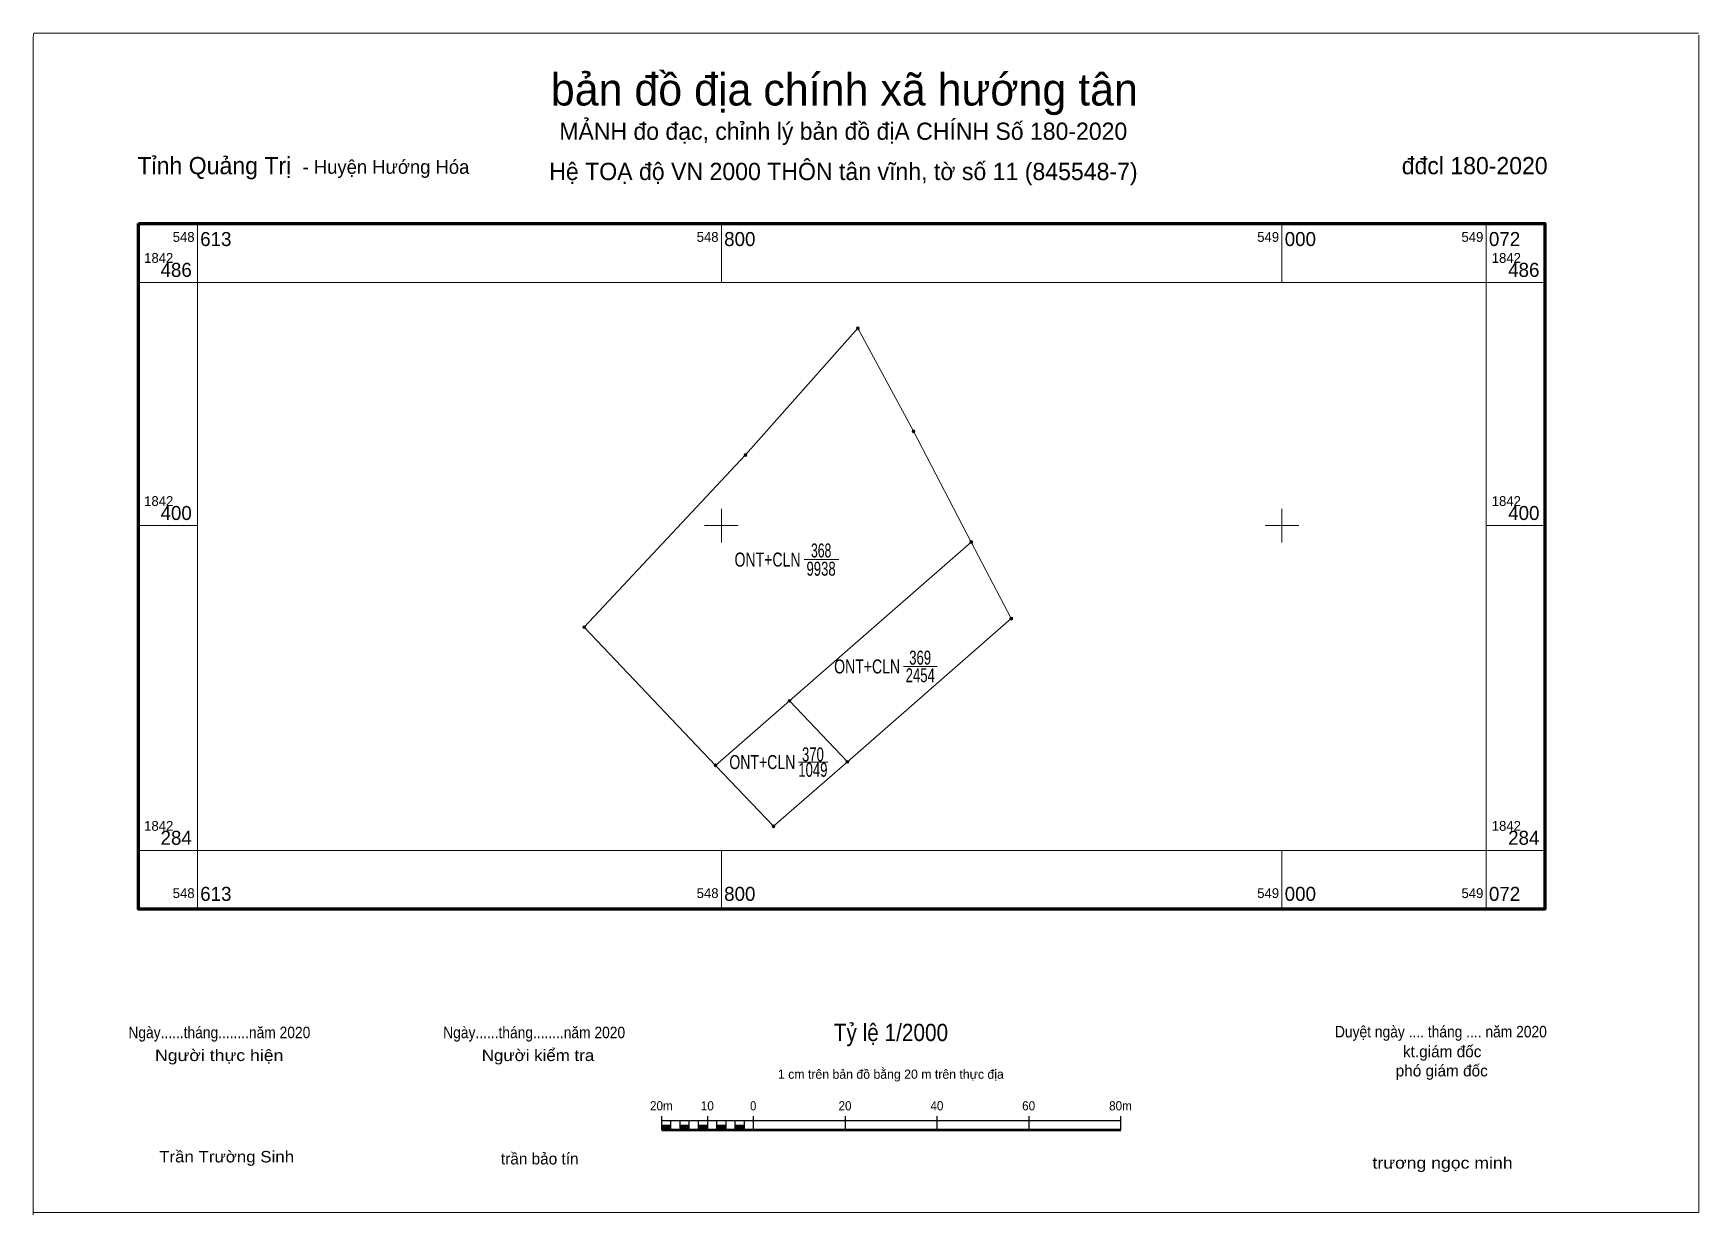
# Model space of a CAD drawing. Header units: metres. Extents: x 548555 to 549149, y 1842154 to 1842576.
import ezdxf
from ezdxf.enums import TextEntityAlignment as Align

# ---------------------------------------------------------------- set-up
doc = ezdxf.new("R2010")
doc.units = ezdxf.units.M
doc.header["$LTSCALE"] = 1.6
for name, color, linetype, lineweight in [('1', 7, 'Continuous', 25), ('10', 7, 'Continuous', 13), ('13', 7, 'Continuous', 13), ('18', 7, 'Continuous', 13), ('63', 7, 'Continuous', 13)]:
    doc.layers.add(name, color=color, linetype=linetype, lineweight=lineweight)
doc.layers.add('2', color=7, linetype='Continuous')
doc.layers.add('4', color=7, linetype='Continuous')

msp = doc.modelspace()

# ---------------------------------------------------------------- hatches: boundary and pattern name
at = {"layer": '1'}
for points in [[(548778.74, 1842184.48), (548782.02, 1842184.48), (548782.02, 1842186.12), (548778.74, 1842186.12)], [(548785.29, 1842184.48), (548788.57, 1842184.48), (548788.57, 1842186.12), (548785.29, 1842186.12)], [(548791.85, 1842184.48), (548795.12, 1842184.48), (548795.12, 1842186.12), (548791.85, 1842186.12)], [(548798.4, 1842184.48), (548801.67, 1842184.48), (548801.67, 1842186.12), (548798.4, 1842186.12)], [(548804.95, 1842184.48), (548808.22, 1842184.48), (548808.22, 1842186.12), (548804.95, 1842186.12)]]:
    msp.add_hatch(color=256, dxfattribs=at).paths.add_polyline_path(points)
at = {"layer": '10'}
for points in [[(548849.18, 1842470.38, 1), (548848.18, 1842470.38, 1)], [(548869.03, 1842433.64, 1), (548868.03, 1842433.64, 1)], [(548809.11, 1842425.21, 1), (548808.11, 1842425.21, 1)], [(548889.67, 1842394.14, 1), (548888.67, 1842394.14, 1)], [(548889.67, 1842394.14, 1), (548888.67, 1842394.14, 1)], [(548889.67, 1842394.14, 1), (548888.67, 1842394.14, 1)], [(548751.57, 1842363.78, 1), (548750.57, 1842363.78, 1)], [(548903.95, 1842366.82, 1), (548902.95, 1842366.82, 1)], [(548824.8, 1842337.51, 1), (548823.8, 1842337.51, 1)], [(548824.8, 1842337.51, 1), (548823.8, 1842337.51, 1)], [(548824.8, 1842337.51, 1), (548823.8, 1842337.51, 1)], [(548798.43, 1842314.49, 1), (548797.43, 1842314.49, 1)], [(548798.43, 1842314.49, 1), (548797.43, 1842314.49, 1)], [(548798.43, 1842314.49, 1), (548797.43, 1842314.49, 1)], [(548845.47, 1842315.77, 1), (548844.47, 1842315.77, 1)], [(548845.47, 1842315.77, 1), (548844.47, 1842315.77, 1)], [(548845.47, 1842315.77, 1), (548844.47, 1842315.77, 1)], [(548819.1, 1842292.75, 1), (548818.1, 1842292.75, 1)]]:
    msp.add_hatch(color=256, dxfattribs=at).paths.add_polyline_path(points)

# ---------------------------------------------------------------- linework, layer by layer
at = {"layer": '1', "lineweight": 13}
for p, q in [((548554.69, 1842575.6), (549148.69, 1842575.6)), ((549148.7, 1842574.96), (549148.7, 1842154.96)), ((549148.69, 1842154.95), (548554.69, 1842154.95))]:
    msp.add_line(p, q, dxfattribs=at)
at = {"layer": '1'}
for p, q in [((548778.74, 1842184.48), (548778.74, 1842189.4)), ((548778.74, 1842187.76), (548942.53, 1842187.76)), ((548782.02, 1842184.48), (548782.02, 1842187.76)), ((548785.29, 1842184.48), (548785.29, 1842187.76)), ((548788.57, 1842184.48), (548788.57, 1842187.76)), ((548791.85, 1842184.48), (548791.85, 1842187.76)), ((548795.12, 1842184.48), (548795.12, 1842189.4)), ((548798.4, 1842184.48), (548798.4, 1842187.76)), ((548801.67, 1842184.48), (548801.67, 1842187.76)), ((548804.95, 1842184.48), (548804.95, 1842187.76)), ((548808.22, 1842184.48), (548808.22, 1842187.76)), ((548811.5, 1842184.48), (548811.5, 1842189.4)), ((548844.26, 1842184.48), (548844.26, 1842189.4)), ((548877.02, 1842184.48), (548877.02, 1842189.4)), ((548909.78, 1842184.48), (548909.78, 1842189.4)), ((548942.53, 1842184.48), (548942.53, 1842189.4))]:
    msp.add_line(p, q, dxfattribs=at)
at = {"layer": '1', "lineweight": 53}
msp.add_line((548778.74, 1842184.48), (548942.53, 1842184.48), dxfattribs=at)
at = {"layer": '1', "lineweight": 13}
msp.add_lwpolyline([(548554.52, 1842154.21), (548554.52, 1842574.21), (548554.69, 1842575.6)], dxfattribs=at)
for points in [[(548778.74, 1842184.48), (548782.02, 1842184.48), (548782.02, 1842186.12), (548778.74, 1842186.12)], [(548785.29, 1842184.48), (548788.57, 1842184.48), (548788.57, 1842186.12), (548785.29, 1842186.12)], [(548791.85, 1842184.48), (548795.12, 1842184.48), (548795.12, 1842186.12), (548791.85, 1842186.12)], [(548798.4, 1842184.48), (548801.67, 1842184.48), (548801.67, 1842186.12), (548798.4, 1842186.12)], [(548804.95, 1842184.48), (548808.22, 1842184.48), (548808.22, 1842186.12), (548804.95, 1842186.12)]]:
    msp.add_lwpolyline(points, close=True, dxfattribs=at)
at = {"layer": '10'}
for p, q in [((548824.3, 1842337.51), (548889.17, 1842394.14)), ((548797.93, 1842314.49), (548824.3, 1842337.51)), ((548824.3, 1842337.51), (548844.97, 1842315.77))]:
    msp.add_line(p, q, dxfattribs=at)
msp.add_lwpolyline([(548903.45, 1842366.82), (548844.97, 1842315.77), (548818.6, 1842292.75), (548797.93, 1842314.49), (548751.07, 1842363.78), (548808.61, 1842425.21), (548848.68, 1842470.38), (548868.53, 1842433.64), (548889.17, 1842394.14)], close=True, dxfattribs=at)
for centre in [(548848.68, 1842470.38), (548868.53, 1842433.64), (548808.61, 1842425.21), (548889.17, 1842394.14), (548889.17, 1842394.14), (548889.17, 1842394.14), (548751.07, 1842363.78), (548903.45, 1842366.82), (548824.3, 1842337.51), (548824.3, 1842337.51), (548824.3, 1842337.51), (548797.93, 1842314.49), (548797.93, 1842314.49), (548797.93, 1842314.49), (548844.97, 1842315.77), (548844.97, 1842315.77), (548844.97, 1842315.77), (548818.6, 1842292.75)]:
    msp.add_circle(centre, 0.5, dxfattribs=at)
at = {"layer": '13'}
for p, q in [((548829.54, 1842387.87), (548841.94, 1842387.87)), ((548865.03, 1842349.77), (548876.97, 1842349.77)), ((548827.5, 1842315.65), (548837.96, 1842315.65))]:
    msp.add_line(p, q, dxfattribs=at)
at = {"layer": '18'}
msp.add_line((548808.61, 1842425.21), (548751.07, 1842363.78), dxfattribs=at)
at = {"layer": '63'}
for p, q in [((548613.06, 1842486.72), (548613.06, 1842507.72)), ((548800, 1842486.72), (548800, 1842507.72)), ((549000, 1842486.72), (549000, 1842507.72)), ((549072.86, 1842486.72), (549072.86, 1842507.72)), ((548613.06, 1842486.72), (548592.06, 1842486.72)), ((549072.86, 1842486.72), (549093.86, 1842486.72)), ((548800, 1842394), (548800, 1842406)), ((549000, 1842394), (549000, 1842406)), ((548613.06, 1842400), (548592.06, 1842400)), ((548794, 1842400), (548806, 1842400)), ((548994, 1842400), (549006, 1842400)), ((549072.86, 1842400), (549093.86, 1842400)), ((548613.06, 1842284.15), (548592.06, 1842284.15)), ((548613.06, 1842284.15), (548613.06, 1842263.15)), ((548800, 1842284.15), (548800, 1842263.15)), ((549000, 1842284.15), (549000, 1842263.15)), ((549072.86, 1842284.15), (549072.86, 1842263.15)), ((549072.86, 1842284.15), (549093.86, 1842284.15))]:
    msp.add_line(p, q, dxfattribs=at)
at = {"layer": '63', "lineweight": 70}
msp.add_lwpolyline([(548592.06, 1842507.72), (549093.86, 1842507.72), (549093.86, 1842263.15), (548592.06, 1842263.15)], close=True, dxfattribs=at)
at = {"layer": '63'}
msp.add_lwpolyline([(548613.06, 1842486.72), (549072.86, 1842486.72), (549072.86, 1842284.15), (548613.06, 1842284.15)], close=True, dxfattribs=at)

# ---------------------------------------------------------------- texts
at = {"layer": '1'}
for s, height, p in [('bản đồ địa chính xã hướng tân', 11.46, (548843.89, 1842549.85)), ('MẢNH đo đạc, chỉnh lý bản đồ địA CHÍNH Số 180-2020', 6.14, (548843.5, 1842537.61)), ('Hệ TOẠ độ VN 2000 THÔN tân vĩnh, tờ số 11 (845548-7)', 6.156, (548843.56, 1842523.25)), ('kt.giám đốc', 4.094, (549057.19, 1842210.37)), ('phó giám đốc', 4.094, (549057.03, 1842203.53)), ('1 cm trên bản đồ bằng 20 m trên thực địa', 3.275, (548860.49, 1842202.69)), ('trần bảo tín', 4.094, (548735.2, 1842172.13))]:
    msp.add_text(s, height=height, dxfattribs=at).set_placement(p, align=Align.CENTER)
for s, height, p in [('Tỉnh Quảng Trị ', 6.156, (548591.66, 1842525.33)), ('- Huyện Hướng Hóa', 4.912, (548650.62, 1842525.49))]:
    msp.add_text(s, height=height, dxfattribs=at).set_placement(p)
msp.add_text(' đđcl 180-2020', height=6.14, dxfattribs=at).set_placement((549094.8, 1842525.33), align=Align.RIGHT)
for s, height, width, p in [('Ngày......tháng........năm 2020', 4.094, 0.9, (548620.9, 1842217.17)), ('Ngày......tháng........năm 2020', 4.094, 0.9, (548733.22, 1842217.17)), ('Tỷ lệ 1/2000', 6.158, 0.9, (548860.51, 1842216.13)), ('Duyệt ngày .... tháng .... năm 2020', 4.094, 0.9, (549056.72, 1842217.45)), ('Người kiểm tra', 4.094, 1.1, (548734.58, 1842209.01)), ('Người thực hiện', 4.094, 1.15, (548620.85, 1842209.01)), ('20m', 3.275, 0.95, (548778.6, 1842191.41)), ('10', 3.275, 0.95, (548795, 1842191.41)), ('0', 3.27, 0.9, (548811.37, 1842191.41)), ('20', 3.275, 0.95, (548844.12, 1842191.41)), ('40', 3.275, 0.95, (548876.92, 1842191.41)), ('60', 3.275, 0.95, (548909.64, 1842191.41)), ('80m', 3.275, 0.95, (548942.4, 1842191.41)), ('Trần Trường Sinh', 4.094, 1.1, (548623.49, 1842172.85)), ('trương ngọc minh', 4.094, 1.15, (549057.3, 1842170.65))]:
    msp.add_text(s, height=height, dxfattribs=dict(at, width=width)).set_placement(p, align=Align.CENTER)
at = {"layer": '13'}
for s, width, p in [('368', 0.65, (548835.61, 1842388.63)), ('369', 0.7, (548870.93, 1842350.4)), ('370', 0.7, (548832.67, 1842315.89))]:
    msp.add_text(s, height=5, dxfattribs=dict(at, width=width)).set_placement(p, align=Align.CENTER)
at = {"layer": '2', "width": 0.75}
for p in [(548828.25, 1842385.38), (548863.79, 1842347.26), (548826.4, 1842313.15)]:
    msp.add_text('ONT+CLN', height=5, dxfattribs=at).set_placement(p, align=Align.RIGHT)
at = {"layer": '4', "width": 0.7}
for s, p in [('9938', (548835.59, 1842382.13)), ('2454', (548870.97, 1842344.13)), ('1049', (548832.66, 1842310.41))]:
    msp.add_text(s, height=5, dxfattribs=at).set_placement(p, align=Align.CENTER)
at = {"layer": '63'}
for s, height, p in [('548', 3.5, (548612.07, 1842501.22)), ('548', 3.5, (548799, 1842501.22)), ('549', 3.5, (548999, 1842501.22)), ('549', 3.5, (549071.87, 1842501.22)), ('486', 5, (548611.06, 1842488.72)), ('486', 5, (549091.88, 1842488.72)), ('400', 5, (548611.06, 1842402)), ('400', 5, (549091.88, 1842402)), ('284', 5, (548611.07, 1842286.15)), ('284', 5, (549091.87, 1842286.15)), ('548', 3.5, (548612.07, 1842267.15)), ('548', 3.5, (548799, 1842267.15)), ('549', 3.5, (548999, 1842267.15)), ('549', 3.5, (549071.87, 1842267.15))]:
    msp.add_text(s, height=height, dxfattribs=at).set_placement(p, align=Align.RIGHT)
for s, height, p in [('613', 5, (548614.06, 1842499.72)), ('800', 5, (548801, 1842499.72)), ('000', 5, (549001, 1842499.72)), ('072', 5, (549073.86, 1842499.72)), ('1842', 3.5, (548594.06, 1842493.72)), ('1842', 3.5, (549074.86, 1842493.72)), ('1842', 3.5, (548594.06, 1842407)), ('1842', 3.5, (549074.86, 1842407)), ('1842', 3.5, (548594.06, 1842291.15)), ('1842', 3.5, (549074.86, 1842291.15)), ('613', 5, (548614.06, 1842266.15)), ('800', 5, (548801, 1842266.15)), ('000', 5, (549001, 1842266.15)), ('072', 5, (549073.86, 1842266.15))]:
    msp.add_text(s, height=height, dxfattribs=at).set_placement(p)

doc.saveas('drawing.dxf')
